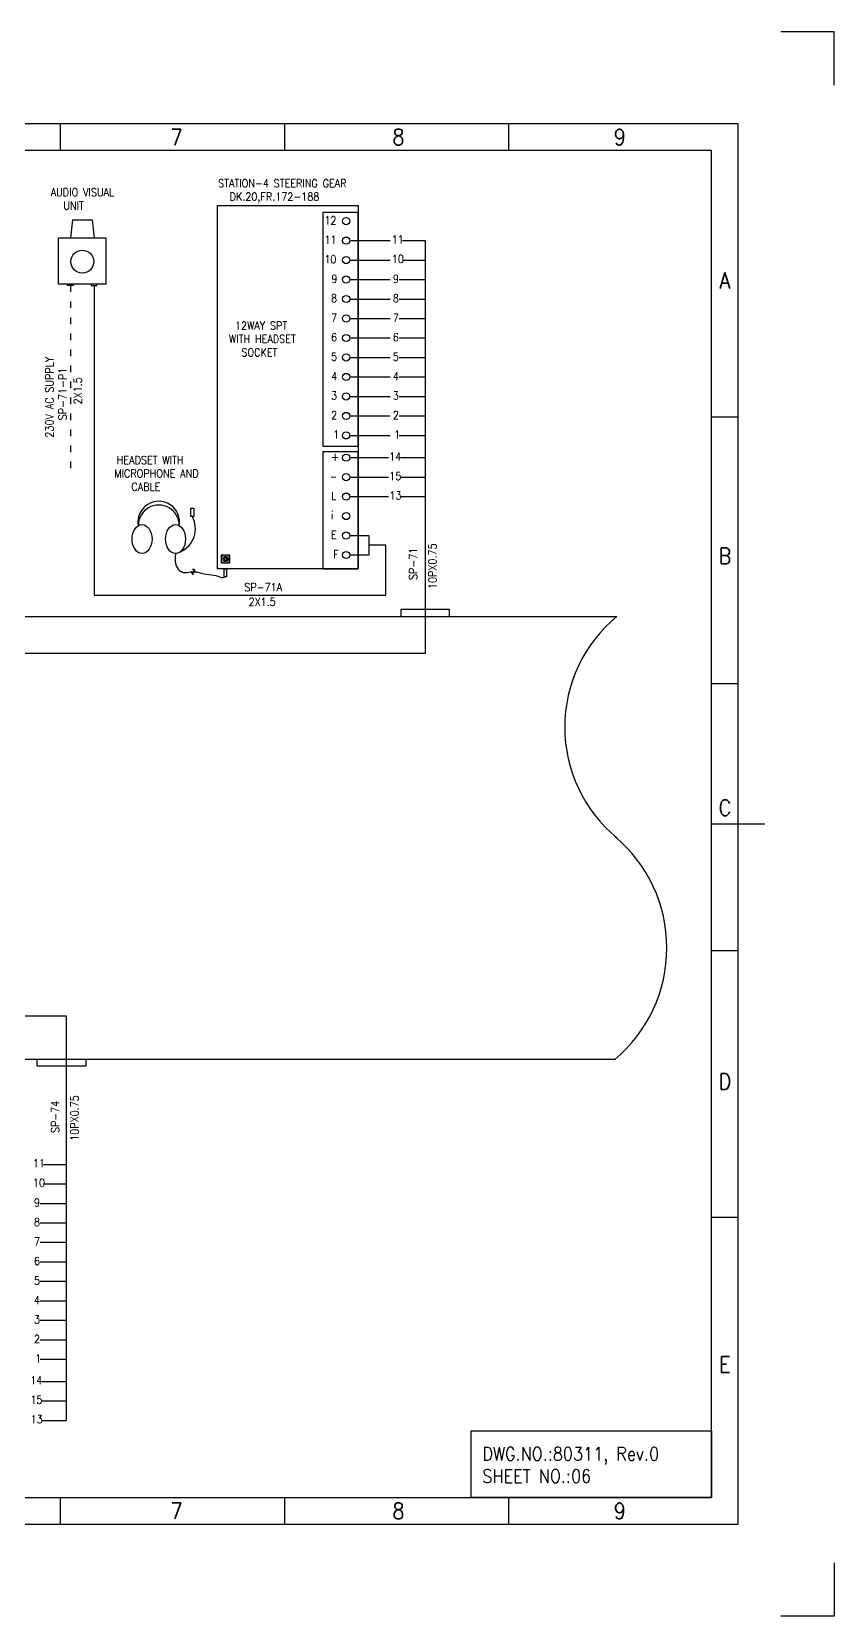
# Model space of a CAD drawing. Header units: inches. Extents: x 36 to 5114, y 9 to 306.
# Drawn here: x 2634.9 to 2785.2, y 9.1 to 306.1 of the extents above; entities that cross this region are included whole.
import ezdxf
from ezdxf.enums import TextEntityAlignment as Align

# ---------------------------------------------------------------- set-up
doc = ezdxf.new("R2010")
doc.units = ezdxf.units.IN
doc.header["$MEASUREMENT"] = 0
doc.linetypes.add('ACAD_ISO03W100', pattern=[30, 12, -18])
doc.layers.get('DEFPOINTS').update_dxf_attribs({"color": 251})
doc.layers.add('Border', color=6, linetype='Continuous')
doc.layers.add('TITLE', color=7, linetype='Continuous')
doc.layers.add('CON-050', color=3, linetype='Continuous', lineweight=50)
doc.styles.add('ROMANS', font='simplex.shx', dxfattribs={"width": 0.88})

# ---------------------------------------------------------------- blocks, each defined once
blk = doc.blocks.new('A3_BORDER')
at = {"linetype": 'Continuous'}
for p, q in [((257, 264.65), (257, 259.65)), ((341, 264.65), (341, 259.65)), ((384, 209.65), (379, 209.65)), ((384, 159.65), (379, 159.65)), ((384, 109.65), (379, 109.65)), ((384, 59.65), (379, 59.65)), ((257, 7.15), (257, 2.15)), ((341, 7.15), (341, 2.15))]:
    blk.add_line(p, q, dxfattribs=at)
at = {"color": 5, "linetype": 'Continuous'}
blk.add_line((379, 133.4), (389, 133.4), dxfattribs=at)
at = {"layer": 'Border', "color": 7}
blk.add_lwpolyline([(0, 2.15), (384, 2.15), (384, 264.65), (0, 264.65)], close=True, dxfattribs=at)
at = {"layer": 'Border', "color": 6}
blk.add_lwpolyline([(5, 7.15), (379, 7.15), (379, 259.65), (5, 259.65)], close=True, dxfattribs=at)
at = {"layer": 'DEFPOINTS', "color": 5}
for points in [[(402, 271.9), (402, 281.9), (392, 281.9)], [(402, -5.1), (402, -15.1), (392, -15.1)]]:
    blk.add_lwpolyline(points, dxfattribs=at)
at = {"layer": 'TITLE', "color": 7}
for p, q in [((299, 264.65), (299, 259.75)), ((299, 7.15), (299, 2.25))]:
    blk.add_line(p, q, dxfattribs=at)
at = {"layer": 'TITLE', "color": 7, "style": 'ROMANS', "width": 0.88}
for s, p in [('7', (277.66, 260.65)), ('8', (319.23, 260.65)), ('9', (360.69, 260.65)), ('7', (277.66, 3.15)), ('8', (319.23, 3.15)), ('9', (360.69, 3.15))]:
    blk.add_text(s, height=3, dxfattribs=at).set_placement(p)
for s, p in [('A', (381.52, 235.26)), ('B', (381.52, 183.63)), ('C', (381.52, 136.45)), ('D', (381.52, 85.14)), ('E', (381.52, 32.11))]:
    blk.add_text(s, height=3, dxfattribs=at).set_placement(p, align=Align.MIDDLE_CENTER)
blk = doc.blocks.new('*U16')
blk.add_circle((0, 0), 0.0728)
blk = doc.blocks.new('*U15')
at = {"color": 0, "linetype": 'ByBlock', "lineweight": -2}
for p, rotation in [((784.95, 158.66), 59.99999999999999), ((784.95, 158.39), 120), ((785.18, 158.25), 180), ((785.42, 158.66), 300.0000000000001), ((785.42, 158.39), 240)]:
    blk.add_blockref('*U16', p, dxfattribs=dict(at, rotation=rotation))
blk.add_blockref('*U16', (785.18, 158.8), dxfattribs=at)

msp = doc.modelspace()

# ---------------------------------------------------------------- linework, layer by layer
for p, q in [((2642.55, 270.84), (2642.18, 267.44)), ((2646.21, 270.84), (2646.58, 267.44)), ((2708.6, 189.55), (2521.78, 189.55)), ((2744.49, 154.98), (2744.49, 154.98)), ((2596.4, 121.62), (2641.37, 121.62)), ((2641.37, 121.62), (2641.37, 45.81))]:
    msp.add_line(p, q)
at = {"linetype": 'ACAD_ISO03W100', "ltscale": 0.1}
msp.add_line((2642.17, 258.5), (2642.17, 222.81), dxfattribs=at)
for points in [[(2669.71, 273.5), (2696.07, 273.5), (2696.07, 205.4), (2669.71, 205.4)], [(2696.07, 272.18), (2689.45, 272.18), (2689.45, 228.42), (2696.07, 228.42)], [(2639.95, 267.44), (2648.81, 267.44), (2648.81, 258.78), (2639.95, 258.78)], [(2641.64, 258.78), (2642.7, 258.78), (2642.7, 258.5), (2641.64, 258.5)], [(2647.12, 258.78), (2646.07, 258.78), (2646.07, 258.5), (2647.12, 258.5)], [(2696.07, 227.34), (2689.45, 227.34), (2689.45, 205.4), (2696.07, 205.4)], [(2664.73, 216.76), (2665.27, 216.76), (2665.27, 215.19), (2664.73, 215.19)], [(2670.47, 208.02), (2671.98, 208.02), (2671.98, 206.49), (2670.47, 206.49)], [(2670.93, 205.4), (2671.37, 205.4), (2671.37, 203.92), (2670.93, 203.92)], [(2762.24, 31.34), (2717.24, 31.34), (2717.24, 43.84), (2762.24, 43.84)]]:
    msp.add_lwpolyline(points, close=True)
for points in [[(2642.55, 270.84), (2646.21, 270.84)], [(2708.6, 266.93), (2708.6, 189.55)], [(2646.59, 258.5), (2646.59, 200.46), (2701.26, 200.46), (2701.26, 209.83), (2698.03, 209.83)], [(2694.48, 211.65), (2698.03, 211.65), (2698.03, 208), (2694.48, 208)], [(2404.04, 196.5), (2744.49, 196.5)], [(2713.14, 196.5), (2713.14, 197.77), (2704.05, 197.77), (2704.05, 196.5)], [(2744.49, 154.98), (2744.49, 154.98)], [(2744.15, 113.46), (2404.04, 113.46)], [(2645.04, 113.46), (2645.04, 112.2), (2635.95, 112.2), (2635.95, 113.46)]]:
    msp.add_lwpolyline(points)
for centre, radius in [((2693.81, 270.58), 0.671), ((2693.81, 266.93), 0.671), ((2644.38, 263), 2.15), ((2693.81, 263.28), 0.671), ((2693.81, 259.63), 0.671), ((2693.81, 255.98), 0.671), ((2693.81, 252.33), 0.671), ((2693.81, 248.68), 0.671), ((2693.81, 245.03), 0.671), ((2693.81, 241.38), 0.671), ((2693.81, 237.72), 0.671), ((2693.81, 234.07), 0.671), ((2693.81, 230.42), 0.671), ((2693.81, 226.25), 0.671), ((2693.81, 222.6), 0.671), ((2693.81, 218.95), 0.671), ((2693.81, 215.3), 0.671), ((2693.81, 211.65), 0.671), ((2670.59, 207.9), 0.12), ((2671.86, 207.9), 0.12), ((2693.81, 208), 0.671), ((2670.59, 206.61), 0.12), ((2671.22, 207.26), 0.516), ((2671.86, 206.61), 0.12)]:
    msp.add_circle(centre, radius)
for centre, radius, start, end in [((2658.71, 214.18), 3.9, 349.8171, 190.1829), ((2658.71, 213.52), 3.84, 359.5798, 180.4202), ((2660.83, 212.95), 4.74, 293.9795, 28.2344), ((2761.77, 175.74), 27.01, 129.7756, 230.2244), ((2726.57, 134.36), 27.31, 310.0682, 49.9318)]:
    msp.add_arc(centre, radius, start, end)
for centre in [(2655.58, 210.99), (2661.85, 210.99)]:
    msp.add_ellipse(centre, major_axis=(0, 2.71), ratio=0.6875)
for points, knots in [([(2661.85, 208.28), (2661.57, 206.06), (2662.1, 205.45), (2663.5, 204.51), (2664.45, 204.9), (2665.29, 204.89)], [0, 0, 0, 0, 4.162872, 4.376917, 6.907654, 6.907654, 6.907654, 6.907654]), ([(2665.47, 204.88), (2665.73, 204.86), (2667.38, 204.32), (2669.38, 204.42), (2670.7, 203.62), (2671.15, 203.92)], [7.096761, 7.096761, 7.096761, 7.096761, 7.865668, 12.198871, 14.446895, 14.446895, 14.446895, 14.446895])]:
    msp.add_open_spline(points, degree=3, knots=knots)
for points in [[(2665.12, 204.29), (2664.92, 204.73), (2665.33, 204.92), (2665.11, 205.39)], [(2665.29, 204.27), (2665.09, 204.71), (2665.5, 204.9), (2665.28, 205.37)]]:
    msp.add_spline(points, degree=3)
at = {"layer": 'CON-050', "color": 0, "lineweight": 25, "ltscale": 0.1}
for p, q in [((2694.48, 266.93), (2702.05, 266.93)), ((2704.36, 266.93), (2708.6, 266.93)), ((2694.48, 263.28), (2702.05, 263.28)), ((2704.36, 263.28), (2708.6, 263.28)), ((2694.48, 259.63), (2702.05, 259.63)), ((2703.75, 259.63), (2708.6, 259.63)), ((2694.48, 255.98), (2702.05, 255.98)), ((2703.75, 255.98), (2708.6, 255.98)), ((2694.48, 252.33), (2702.05, 252.33)), ((2703.75, 252.33), (2708.6, 252.33)), ((2694.48, 248.68), (2702.05, 248.68)), ((2703.75, 248.68), (2708.6, 248.68)), ((2694.48, 245.03), (2702.05, 245.03)), ((2703.75, 245.03), (2708.6, 245.03)), ((2694.48, 241.38), (2702.05, 241.38)), ((2703.75, 241.38), (2708.6, 241.38)), ((2694.48, 237.72), (2702.05, 237.72)), ((2703.75, 237.72), (2708.6, 237.72)), ((2694.48, 234.07), (2702.05, 234.07)), ((2703.75, 234.07), (2708.6, 234.07)), ((2694.48, 230.42), (2702.05, 230.42)), ((2703.75, 230.42), (2708.6, 230.42)), ((2694.48, 226.25), (2701.74, 226.25)), ((2704.05, 226.25), (2708.6, 226.25)), ((2694.48, 222.6), (2701.74, 222.6)), ((2704.05, 222.6), (2708.6, 222.6)), ((2694.48, 218.95), (2701.74, 218.95)), ((2704.05, 218.95), (2708.6, 218.95)), ((2637.14, 93.78), (2641.37, 93.78)), ((2637.14, 90.13), (2641.37, 90.13)), ((2636.52, 86.48), (2641.37, 86.48)), ((2636.52, 82.83), (2641.37, 82.83)), ((2636.52, 79.18), (2641.37, 79.18)), ((2636.52, 75.53), (2641.37, 75.53)), ((2636.52, 71.88), (2641.37, 71.88)), ((2636.52, 68.23), (2641.37, 68.23)), ((2636.52, 64.58), (2641.37, 64.58)), ((2636.52, 60.93), (2641.37, 60.93)), ((2636.52, 57.28), (2641.37, 57.28)), ((2636.83, 53.11), (2641.37, 53.11)), ((2636.83, 49.46), (2641.37, 49.46)), ((2636.83, 45.81), (2641.37, 45.81))]:
    msp.add_line(p, q, dxfattribs=at)

# ---------------------------------------------------------------- block references
at = {"linetype": 'Continuous'}
msp.add_blockref('A3_BORDER', (2383.24, 24.19), dxfattribs=at)
msp.add_blockref('*U15', (1886.04, 48.73))

# ---------------------------------------------------------------- texts
at = {"insert": (2719.33, 40.79), "char_height": 2.5, "width": 37.006, "attachment_point": 1, "style": 'ROMANS'}
msp.add_mtext('DWG.NO.:80311, Rev.0\\PSHEET NO.:06', dxfattribs=at)
at = {"layer": 'CON-050', "color": 0, "lineweight": 25, "char_height": 1.5, "attachment_point": 1, "style": 'ROMANS'}
for s, width, insert in [('{\\Fromans|c0; AUDIO VISUAL \\P{\\W3.1688; }UNIT}', 13.4664, (2637.56, 276.73)), ('{\\Fromans|c0; STATION-4 STEERING GEAR \\P{\\W2.98023; }DK.20,FR.172-188}', 27.1693, (2668.92, 278.42)), ('{\\Fromans|c0;12}', 2.3407, (2689.73, 271.48)), ('{\\Fromans|c0;11}', 2.3407, (2689.73, 267.83)), ('{\\Fromans|c0;11}', 1.9636, (2702.36, 267.89)), ('{\\Fromans|c0;10}', 2.3407, (2689.73, 264.18)), ('{\\Fromans|c0;10}', 2.3407, (2702.36, 264.24)), ('{\\Fromans|c0;9}', 1.0207, (2691.05, 260.52)), ('{\\Fromans|c0;9}', 1.0836, (2702.55, 260.52)), ('{\\Fromans|c0;8}', 1.0836, (2690.99, 256.87)), ('{\\Fromans|c0;8}', 1.0836, (2702.55, 256.87)), ('{\\Fromans|c0;7}', 1.0836, (2690.99, 253.22)), ('{\\Fromans|c0;7}', 1.0836, (2702.55, 253.22)), ('{\\Fromans|c0;\\W2.7095; \\W0.88;12WAY SPT\\P{\\W1.62; }WITH HEADSET \\P{\\W3.88285; }SOCKET}', 18.8771, (2670.2, 251.74)), ('{\\Fromans|c0;6}', 1.0836, (2690.99, 249.57)), ('{\\Fromans|c0;6}', 1.0836, (2702.55, 249.57)), ('{\\Fromans|c0;5}', 1.0836, (2690.99, 245.92)), ('{\\Fromans|c0;5}', 1.0836, (2702.55, 245.92)), ('{\\Fromans|c0;4}', 1.1464, (2691, 242.27)), ('{\\Fromans|c0;4}', 1.0836, (2702.55, 242.27)), ('{\\Fromans|c0;3}', 1.0836, (2690.99, 238.62)), ('{\\Fromans|c0;3}', 1.0836, (2702.55, 238.62)), ('{\\Fromans|c0;2}', 1.0836, (2690.99, 234.97)), ('{\\Fromans|c0;2}', 1.0836, (2702.55, 234.97)), ('{\\Fromans|c0;1}', 0.7064, (2691.37, 231.32)), ('{\\Fromans|c0;1}', 0.7064, (2702.79, 231.32)), ('{\\Fromans|c0;\\W1.325; \\W0.88;HEADSET WITH\\P MICROPHONE AND \\P{\\W3.98595; }CABLE}', 17.6779, (2649.48, 226.54)), ('{\\Fromans|c0;+}', 1.3979, (2690.99, 227.15)), ('{\\Fromans|c0;14}', 1.9636, (2701.87, 227.21)), ('{\\Fromans|c0;15}', 2.3407, (2701.88, 223.56)), ('{\\Fromans|c0; _}', 1.3979, (2690.99, 224.25)), ('{\\Fromans|c0;L}', 1.1464, (2691, 219.85)), ('{\\Fromans|c0;13}', 2.3407, (2701.92, 219.91)), ('{\\Fromans|c0;i}', 0.3293, (2690.99, 216.2)), ('{\\Fromans|c0;E}', 1.5, (2690.99, 212.55)), ('{\\Fromans|c0;F}', 0.7064, (2691.37, 208.9)), ('SP-71A', 7.495, (2674.73, 202.72)), ('2X1.5', 5.0436, (2675.52, 199.98)), ('{\\Fromans|c0;11}', 1.9636, (2635.13, 94.74)), ('{\\Fromans|c0;10}', 2.3407, (2635.13, 91.09)), ('{\\Fromans|c0;9}', 1.0836, (2635.33, 87.38)), ('{\\Fromans|c0;8}', 1.0836, (2635.33, 83.73)), ('{\\Fromans|c0;7}', 1.0836, (2635.33, 80.08)), ('{\\Fromans|c0;6}', 1.0836, (2635.33, 76.43)), ('{\\Fromans|c0;5}', 1.0836, (2635.33, 72.77)), ('{\\Fromans|c0;4}', 1.0836, (2635.33, 69.12)), ('{\\Fromans|c0;3}', 1.0836, (2635.33, 65.47)), ('{\\Fromans|c0;2}', 1.0836, (2635.33, 61.82)), ('{\\Fromans|c0;1}', 0.7064, (2635.57, 58.17)), ('{\\Fromans|c0;14}', 1.9636, (2634.65, 54.07)), ('{\\Fromans|c0;15}', 2.3407, (2634.66, 50.42)), ('{\\Fromans|c0;13}', 2.3407, (2634.7, 46.77))]:
    msp.add_mtext_dynamic_manual_height_columns(s, width=width, gutter_width=437.5, heights=[0], dxfattribs=dict(at, insert=insert))
at = {"layer": 'CON-050', "color": 0, "lineweight": 25, "char_height": 1.5, "attachment_point": 1, "rotation": 90, "style": 'ROMANS'}
for s, width, insert in [('230V AC SUPPLY', 17.4893, (2637.49, 230.01)), ('SP-71-P1', 9.7579, (2639.94, 233.26)), ('2X1.5', 5.0436, (2642.79, 236.24)), ('SP-71', 5.7979, (2705.61, 203.32)), ('10PX0.75', 8.8779, (2709.22, 201.63)), ('SP-74', 6.4264, (2638.57, 99.65)), ('10PX0.75', 8.8779, (2642.19, 98.2))]:
    msp.add_mtext_dynamic_manual_height_columns(s, width=width, gutter_width=437.5, heights=[0], dxfattribs=dict(at, insert=insert))

doc.saveas('drawing.dxf')
